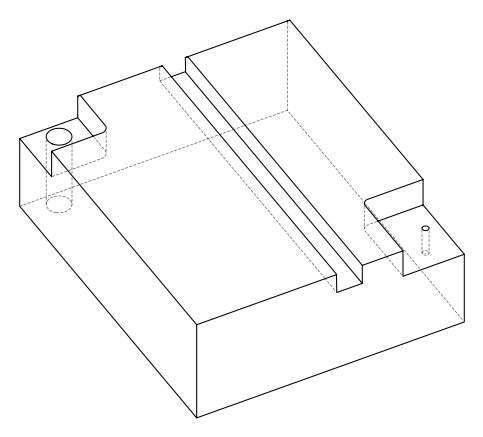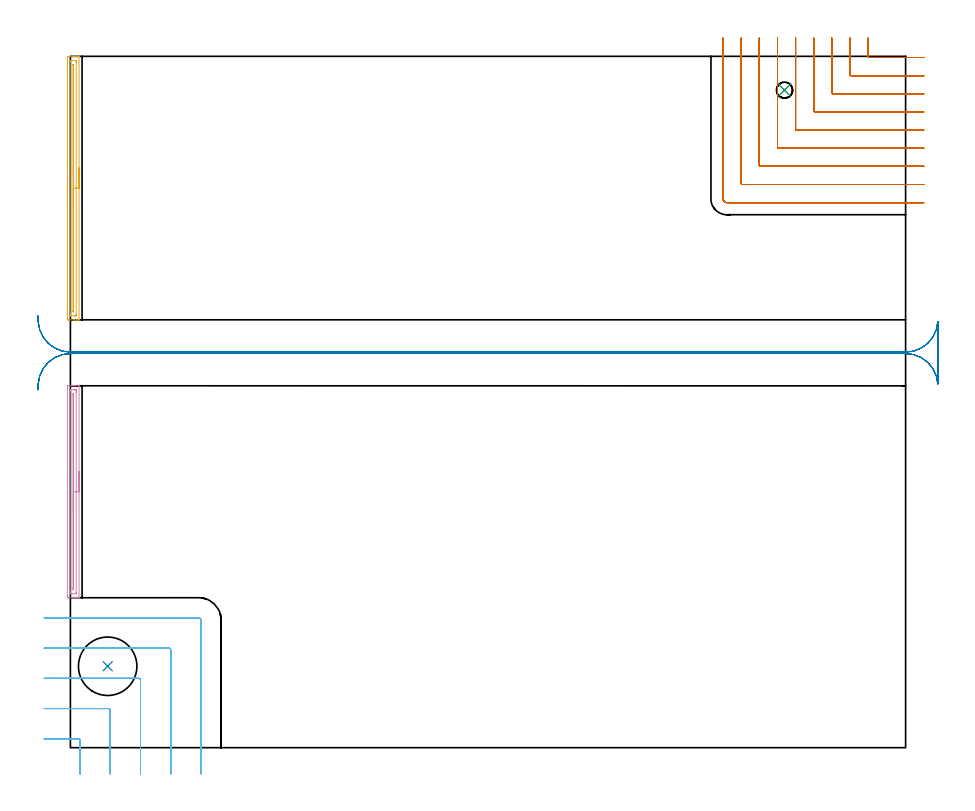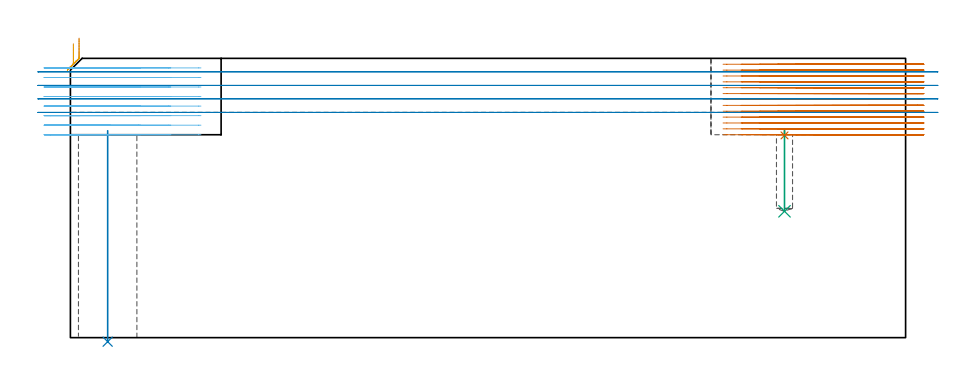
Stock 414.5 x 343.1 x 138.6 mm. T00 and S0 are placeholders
(PLAN: 8 operations, 6 tool changes, 51.5 min)
(1 SPOT_DRILL | STEP1POCKET | NXT0321_9005460120000 | 0.04 min | 4154 mm3)
(2 INDEXABLE_INSERT_DRILL_THROUGH_HOLE_FROM_SOLID | STEP1HOLE | NXT0302_029 | 0.43 min | 91471 mm3)
(3 DRILL_BLIND_HOLE_INTO_CENTER | STEP1POCKET | NXT0301_051 | 0.17 min | 1875 mm3)
(4 AREA_MILL | FG_CHAMFER_SURFACE | UGT0205_001 | 2.67 min | 1897 mm3)
(5 AREA_MILL_1 | FG_CHAMFER_SURFACE_1 | UGT0205_001 | 3.28 min | 2264 mm3)
(6 MILL_CORNER_NOTCH_RECTANGULAR | CORNER_NOTCH_RECTANGULAR | UGT0201_094 | Follow Part, ap 5, ae 75% | 8.59 min | 184847 mm3)
(7 MILL_CORNER_NOTCH_RECTANGULAR_1 | CORNER_NOTCH_RECTANGULAR_1 | NXT0201_011 | Follow Part, ap 3, ae 75% | 28.53 min | 283104 mm3)
(8 MILL_RECTANGULAR_SLOT | SLOT_RECTANGULAR | UGT0201_004 | Follow Part, ap 8, ae 75% | 7.76 min | 363143 mm3)
(TOOL NXT0321_9005460120000 | NC Spot Drill, 142deg, 12mm, Carbide, Uncoated | D12 PA142 FL30 Z2)
(TOOL NXT0302_029 | Index. Insert Drill 29mm [880-D2900L32-05] | D29 PA176 FL145 Z2)
(TOOL NXT0301_051 | Carbide Drill 8mm [860.1-0800-040A1-MM 2214] | D8 PA140 FL53 Z2)
(TOOL UGT0205_001 | Chamfer Mill 20 x 3 x 45 deg. | D20 FL50 Z2)
(TOOL UGT0201_094 | End mill 20 mm | D20 FL38 Z4)
(TOOL NXT0201_011 | ENDMILL 12mm [2P460-1200-NA 1630] | D12 FL38 Z6)
(TOOL UGT0201_004 | End Mill 32 mm | D32 FL53 Z6)
(OP 1 SPOT_DRILL)
G17 G21 G94 G90
T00 M6
G54
G17 G0 G90 X354.4 Y326.3 S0 M3
G43 Z148.6 H0
G94 G81 G98 Z100.356 F250. R103.7
G80
M5
M2
(OP 2 INDEXABLE_INSERT_DRILL_THROUGH_HOLE_FROM_SOLID)
G17 G21 G94 G90
T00 M6
G54
G17 G0 G90 X18.5 Y40.4 S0 M3
G43 Z148.6 H1
G94 G81 G98 Z-2.006 F250. R102.7
G80
M5
M2
(OP 3 DRILL_BLIND_HOLE_INTO_CENTER)
G17 G21 G94 G90
T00 M6
G54
G17 G0 G90 X354.4 Y326.3 S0 M3
G43 Z148.6 H1
G94 G81 G98 Z62.7 F250. R102.7
G80
M5
M2
(OP 4 AREA_MILL)
G17 G21 G94 G90
T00 M6
G54
G17 G0 G90 X4.3 Y137. S1061 M3
G43 Z148.6 H0
G94 G1 Y136.962 Z147.728 F250.
Y136.848 Z146.863
Y136.659 Z146.012
Y136.397 Z145.18
Y136.063 Z144.374
Y135.66 Z143.6
Y135.192 Z142.864
Y134.66 Z142.172
Y134.071 Z141.529
Y133.428 Z140.939
Y132.736 Z140.408
Y132. Z139.94
Y131.226 Z139.537
Y130.42 Z139.203
Y129.588 Z138.941
Y128.737 Z138.752
Y127.872 Z138.638
Y127. Z138.6
Y74.519
X4.297 Y74.41 Z138.589
X4.223 Y74.402 Z138.516
X4.144 Y74.4 Z138.443
X3.543 Z137.842
X2.737 Z137.036
X2.27 Z136.566
X2.036 Z136.333
X1.4 Z135.697
X1.167 Z135.464
X0.53 Z134.824
X-1.104 Z133.192
X-1.21 Y74.402 Z133.085
X-1.493 Y74.41 Z132.803
X-1.498 Y74.67 Z132.8
X-1.5 Y74.964
Y75.261
Y179.036
X-1.498 Y179.33
X-1.493 Y179.59 Z132.803
X-1.21 Y179.6 Z133.085
X0.53 Z134.824
X1.167 Z135.464
X1.4 Z135.697
X2.036 Z136.333
X2.27 Z136.566
X2.737 Z137.036
X4.144 Z138.443
X4.223 Y179.598 Z138.516
X4.297 Y179.59 Z138.589
X4.3 Y179.481 Z138.6
Y127.
X2.886 Z137.186
X2.885 Y77.003 Z137.185
X2.884 Y76.743 Z137.184
X2.88 Y76.43 Z137.18
Y76.416
X2.865 Y76.41 Z137.165
X2.807 Y76.405 Z137.107
X2.717 Y76.401 Z137.017
X2.605 Y76.4 Z136.905
X0.866 Z135.166
X0.53 Z134.83
X-0.006 Y76.402 Z134.294
X-0.065 Y76.407 Z134.235
X-0.074 Y76.409 Z134.226
X-0.079 Y76.425 Z134.221
X-0.082 Y76.48 Z134.218
X-0.084 Y76.743 Z134.216
X-0.086 Y77.373 Z134.214
Y77.633
X-0.085 Y176.997 Z134.215
X-0.084 Y177.257 Z134.216
X-0.08 Y177.571 Z134.22
Y177.584
X-0.065 Y177.59 Z134.235
X-0.007 Y177.595 Z134.293
X0.083 Y177.599 Z134.383
X1.934 Y177.6 Z136.234
X2.27 Z136.57
X2.806 Y177.599 Z137.106
X2.865 Y177.593 Z137.165
X2.874 Y177.591 Z137.174
X2.879 Y177.576 Z137.179
X2.882 Y177.52 Z137.182
X2.884 Y177.257 Z137.184
X2.886 Y176.627 Z137.186
Y176.367
Y127.
X1.472 Z135.772
X1.471 Y79.339 Z135.771
X1.467 Y78.522 Z135.767
X1.466 Y78.455 Z135.766
X1.455 Y78.41 Z135.755
X1.4 Y78.406 Z135.7
X1.361 Z135.661
X1.336 Y78.41 Z135.636
X1.333 Y78.45 Z135.633
X1.33 Y78.522 Z135.63
X1.329 Y78.595 Z135.629
X1.328 Y79.412 Z135.628
X1.329 Y174.661 Z135.629
X1.333 Y175.478 Z135.633
X1.334 Y175.545 Z135.634
X1.345 Y175.59 Z135.645
X1.4 Y175.594 Z135.7
X1.439 Z135.739
X1.464 Y175.59 Z135.764
X1.467 Y175.55 Z135.767
X1.47 Y175.478 Z135.77
X1.471 Y175.405 Z135.771
X1.472 Y174.588 Z135.772
Y127.
Y126.128 Z135.81
Y125.264 Z135.923
Y124.412 Z136.112
Y123.58 Z136.375
Y122.774 Z136.708
Y122. Z137.111
Y121.264 Z137.58
Y120.572 Z138.111
Y119.929 Z138.7
Y119.34 Z139.344
Y118.809 Z140.036
Y118.34 Z140.772
Y117.937 Z141.545
Y117.603 Z142.351
Y117.341 Z143.183
Y117.152 Z144.035
Y117.038 Z144.9
Y117. Z145.772
G0 Z148.6
M5
M2
(OP 5 AREA_MILL_1)
G17 G21 G94 G90
T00 M6
G54
G17 G0 G90 X4.3 Y287.7 S1061 M3
G43 Z148.6 H0
G94 G1 Y287.662 Z147.728 F250.
Y287.548 Z146.863
Y287.359 Z146.012
Y287.097 Z145.18
Y286.763 Z144.374
Y286.36 Z143.6
Y285.892 Z142.864
Y285.36 Z142.172
Y284.771 Z141.529
Y284.128 Z140.94
Y283.436 Z140.408
Y282.7 Z139.94
Y281.926 Z139.537
Y281.12 Z139.203
Y280.288 Z138.941
Y279.437 Z138.752
Y278.572 Z138.638
Y277.7 Z138.6
Y212.474
X4.297 Y212.31 Z138.588
X4.189 Y212.302 Z138.481
X4.075 Y212.3 Z138.374
X3.816 Z138.115
X3.14 Z137.434
X1.932 Z136.229
X1.4 Z135.694
X-1.104 Z133.192
X-1.21 Y212.302 Z133.087
X-1.494 Y212.31 Z132.803
X-1.498 Y212.624 Z132.8
X-1.5 Y212.92
Y213.218
Y342.48
X-1.498 Y342.776
X-1.494 Y343.09 Z132.803
X-1.21 Y343.1 Z133.087
X1.4 Z135.694
X1.932 Z136.229
X2.27 Z136.566
X2.802 Z137.098
X3.14 Z137.434
X3.816 Z138.115
X4.075 Z138.374
X4.189 Y343.098 Z138.481
X4.297 Y343.09 Z138.588
X4.3 Y342.926 Z138.6
Y277.7
X2.886 Z137.186
X2.885 Y214.969 Z137.185
X2.884 Y214.707 Z137.184
X2.881 Y214.391 Z137.181
X2.879 Y214.321 Z137.179
X2.798 Y214.31 Z137.098
X2.663 Y214.303 Z136.963
X2.27 Y214.301 Z136.57
X1.797 Y214.3 Z136.097
X0.055 Y214.302 Z134.355
X-0.056 Y214.308 Z134.244
X-0.078 Y214.31 Z134.222
X-0.081 Y214.349 Z134.219
X-0.084 Y214.444 Z134.216
X-0.085 Y214.707 Z134.215
X-0.086 Y215.34 Z134.214
X-0.085 Y340.431 Z134.215
X-0.084 Y340.693 Z134.216
X-0.081 Y341.009 Z134.219
X-0.079 Y341.079 Z134.221
X0.002 Y341.09 Z134.302
X0.137 Y341.097 Z134.437
X0.53 Y341.099 Z134.83
X1.004 Y341.1 Z135.304
X2.745 Y341.098 Z137.045
X2.856 Y341.092 Z137.156
X2.878 Y341.09 Z137.178
X2.881 Y341.051 Z137.181
X2.884 Y340.956 Z137.184
X2.885 Y340.693 Z137.185
X2.886 Y340.06 Z137.186
Y277.7
X1.472 Z135.772
X1.471 Y216.494 Z135.771
Y216.422
X1.467 Y216.348 Z135.767
X1.464 Y216.31 Z135.764
X1.447 Y216.307 Z135.747
X1.4 Y216.306 Z135.7
X1.343 Y216.31 Z135.643
X1.334 Y216.422 Z135.634
X1.33 Y216.494 Z135.63
X1.329 Y216.567 Z135.629
Y338.906
Y338.978
X1.333 Y339.052 Z135.633
X1.336 Y339.09 Z135.636
X1.353 Y339.093 Z135.653
X1.4 Y339.094 Z135.7
X1.457 Y339.09 Z135.757
X1.466 Y338.978 Z135.766
X1.47 Y338.906 Z135.77
X1.471 Y338.833 Z135.771
X1.472 Y277.7 Z135.772
Y276.828 Z135.81
Y275.964 Z135.923
Y275.112 Z136.112
Y274.28 Z136.375
Y273.474 Z136.708
Y272.7 Z137.111
Y271.964 Z137.58
Y271.272 Z138.111
Y270.629 Z138.7
Y270.04 Z139.344
Y269.509 Z140.036
Y269.04 Z140.772
Y268.637 Z141.545
Y268.303 Z142.351
Y268.041 Z143.183
Y267.852 Z144.035
Y267.738 Z144.9
Y267.7 Z145.772
G0 Z148.6
M5
M2
(OP 6 MILL_CORNER_NOTCH_RECTANGULAR)
G17 G21 G94 G90
T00 M6
G54
G17 G0 G90 X4.8 Y-13. S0 M3
G43 Z148.6 H0
Z133.862
G94 G1 Y-10. F250.
Y3.406 F500.
G3 X3.806 Y4.4 R1.
G1 X-10.
X-13. F250.
G0 Z148.6
X19.8 Y-13.
Z133.862
G1 Y-10.
Y18.405 F500.
G3 X18.805 Y19.4 R1.
G1 X-10.
X-13. F250.
G0 Z148.6
X34.8 Y-13.
Z133.862
G1 Y-10.
Y33.405 F500.
G3 X33.805 Y34.4 R1.
G1 X-10.
X-13. F250.
G0 Z148.6
X49.8 Y-13.
Z133.862
G1 Y-10.
Y48.405 F500.
G3 X48.805 Y49.4 R1.
G1 X-10.
X-13. F250.
G0 Z148.6
X64.8 Y-13.
Z133.862
G1 Y-10.
Y63.3 F500.
G3 X63.7 Y64.4 R1.1
G1 X-10.
X-13. F250.
G0 Z148.6
X4.8 Y-13.
Z129.125
G1 Y-10.
Y3.406 F500.
G3 X3.806 Y4.4 R1.
G1 X-10.
X-13. F250.
G0 Z148.6
X19.8 Y-13.
Z129.125
G1 Y-10.
Y18.405 F500.
G3 X18.805 Y19.4 R1.
G1 X-10.
X-13. F250.
G0 Z148.6
X34.8 Y-13.
Z129.125
G1 Y-10.
Y33.405 F500.
G3 X33.805 Y34.4 R1.
G1 X-10.
X-13. F250.
G0 Z148.6
X49.8 Y-13.
Z129.125
G1 Y-10.
Y48.405 F500.
G3 X48.805 Y49.4 R1.
G1 X-10.
X-13. F250.
G0 Z148.6
X64.8 Y-13.
Z129.125
G1 Y-10.
Y63.3 F500.
G3 X63.7 Y64.4 R1.1
G1 X-10.
X-13. F250.
G0 Z148.6
X4.8 Y-13.
Z124.387
G1 Y-10.
Y3.406 F500.
G3 X3.806 Y4.4 R1.
G1 X-10.
X-13. F250.
G0 Z148.6
X19.8 Y-13.
Z124.387
G1 Y-10.
Y18.405 F500.
G3 X18.805 Y19.4 R1.
G1 X-10.
X-13. F250.
G0 Z148.6
X34.8 Y-13.
Z124.387
G1 Y-10.
Y33.405 F500.
G3 X33.805 Y34.4 R1.
G1 X-10.
X-13. F250.
G0 Z148.6
X49.8 Y-13.
Z124.387
G1 Y-10.
Y48.405 F500.
G3 X48.805 Y49.4 R1.
G1 X-10.
X-13. F250.
G0 Z148.6
X64.8 Y-13.
Z124.387
G1 Y-10.
Y63.3 F500.
G3 X63.7 Y64.4 R1.1
G1 X-10.
X-13. F250.
G0 Z148.6
X4.8 Y-13.
Z119.65
G1 Y-10.
Y3.406 F500.
G3 X3.806 Y4.4 R1.
G1 X-10.
X-13. F250.
G0 Z148.6
X19.8 Y-13.
Z119.65
G1 Y-10.
Y18.405 F500.
G3 X18.805 Y19.4 R1.
G1 X-10.
X-13. F250.
G0 Z148.6
X34.8 Y-13.
Z119.65
G1 Y-10.
Y33.405 F500.
G3 X33.805 Y34.4 R1.
G1 X-10.
X-13. F250.
G0 Z148.6
X49.8 Y-13.
Z119.65
G1 Y-10.
Y48.405 F500.
G3 X48.805 Y49.4 R1.
G1 X-10.
X-13. F250.
G0 Z148.6
X64.8 Y-13.
Z119.65
G1 Y-10.
Y63.3 F500.
G3 X63.7 Y64.4 R1.1
G1 X-10.
X-13. F250.
G0 Z148.6
X4.8 Y-13.
Z114.912
G1 Y-10.
Y3.406 F500.
G3 X3.806 Y4.4 R1.
G1 X-10.
X-13. F250.
G0 Z148.6
X19.8 Y-13.
Z114.912
G1 Y-10.
Y18.405 F500.
G3 X18.805 Y19.4 R1.
G1 X-10.
X-13. F250.
G0 Z148.6
X34.8 Y-13.
Z114.912
G1 Y-10.
Y33.405 F500.
G3 X33.805 Y34.4 R1.
G1 X-10.
X-13. F250.
G0 Z148.6
X49.8 Y-13.
Z114.912
G1 Y-10.
Y48.405 F500.
G3 X48.805 Y49.4 R1.
G1 X-10.
X-13. F250.
G0 Z148.6
X64.8 Y-13.
Z114.912
G1 Y-10.
Y63.3 F500.
G3 X63.7 Y64.4 R1.1
G1 X-10.
X-13. F250.
G0 Z148.6
X4.8 Y-13.
Z110.175
G1 Y-10.
Y3.406 F500.
G3 X3.806 Y4.4 R1.
G1 X-10.
X-13. F250.
G0 Z148.6
X19.8 Y-13.
Z110.175
G1 Y-10.
Y18.405 F500.
G3 X18.805 Y19.4 R1.
G1 X-10.
X-13. F250.
G0 Z148.6
X34.8 Y-13.
Z110.175
G1 Y-10.
Y33.405 F500.
G3 X33.805 Y34.4 R1.
G1 X-10.
X-13. F250.
G0 Z148.6
X49.8 Y-13.
Z110.175
G1 Y-10.
Y48.405 F500.
G3 X48.805 Y49.4 R1.
G1 X-10.
X-13. F250.
G0 Z148.6
X64.8 Y-13.
Z110.175
G1 Y-10.
Y63.3 F500.
G3 X63.7 Y64.4 R1.1
G1 X-10.
X-13. F250.
G0 Z148.6
X4.8 Y-13.
Z105.437
G1 Y-10.
Y3.406 F500.
G3 X3.806 Y4.4 R1.
G1 X-10.
X-13. F250.
G0 Z148.6
X19.8 Y-13.
Z105.437
G1 Y-10.
Y18.405 F500.
G3 X18.805 Y19.4 R1.
G1 X-10.
X-13. F250.
G0 Z148.6
X34.8 Y-13.
Z105.437
G1 Y-10.
Y33.405 F500.
G3 X33.805 Y34.4 R1.
G1 X-10.
X-13. F250.
G0 Z148.6
X49.8 Y-13.
Z105.437
G1 Y-10.
Y48.405 F500.
G3 X48.805 Y49.4 R1.
G1 X-10.
X-13. F250.
G0 Z148.6
X64.8 Y-13.
Z105.437
G1 Y-10.
Y63.3 F500.
G3 X63.7 Y64.4 R1.1
G1 X-10.
X-13. F250.
G0 Z148.6
X4.8 Y-13.
Z100.7
G1 Y-10.
Y3.406 F500.
G3 X3.806 Y4.4 R1.
G1 X-10.
X-13. F250.
G0 Z148.6
X19.8 Y-13.
Z100.7
G1 Y-10.
Y18.405 F500.
G3 X18.805 Y19.4 R1.
G1 X-10.
X-13. F250.
G0 Z148.6
X34.8 Y-13.
Z100.7
G1 Y-10.
Y33.405 F500.
G3 X33.805 Y34.4 R1.
G1 X-10.
X-13. F250.
G0 Z148.6
X49.8 Y-13.
Z100.7
G1 Y-10.
Y48.405 F500.
G3 X48.805 Y49.4 R1.
G1 X-10.
X-13. F250.
G0 Z148.6
X64.8 Y-13.
Z100.7
G1 Y-10.
Y63.3 F500.
G3 X63.7 Y64.4 R1.1
G1 X-10.
X-13. F250.
G0 Z148.6
M5
M2
(OP 7 MILL_CORNER_NOTCH_RECTANGULAR_1)
G17 G21 G94 G90
T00 M6
G54
G17 G0 G90 X395.9 Y352.1 S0 M3
G43 Z148.6 H1
Z135.685
G94 G1 Y349.1 F250.
Y343.095 F500.
G3 X396.495 Y342.5 R0.6
G1 X420.5
X423.5 F250.
G0 Z148.6
X386.9 Y352.1
Z135.685
G1 Y349.1
Y334.095 F500.
G3 X387.495 Y333.5 R0.6
G1 X420.5
X423.5 F250.
G0 Z148.6
X377.9 Y352.1
Z135.685
G1 Y349.1
Y325.095 F500.
G3 X378.495 Y324.5 R0.6
G1 X420.5
X423.5 F250.
G0 Z148.6
X368.9 Y352.1
Z135.685
G1 Y349.1
Y316.095 F500.
G3 X369.495 Y315.5 R0.6
G1 X420.5
X423.5 F250.
G0 Z148.6
X359.9 Y352.1
Z135.685
G1 Y349.1
Y307.096 F500.
G3 X360.496 Y306.5 R0.6
G1 X420.5
X423.5 F250.
G0 Z148.6
X350.9 Y352.1
Z135.685
G1 Y349.1
Y298.096 F500.
G3 X351.496 Y297.5 R0.6
G1 X420.5
X423.5 F250.
G0 Z148.6
X341.9 Y352.1
Z135.685
G1 Y349.1
Y289.096 F500.
G3 X342.496 Y288.5 R0.6
G1 X420.5
X423.5 F250.
G0 Z148.6
X332.9 Y352.1
Z135.685
G1 Y349.1
Y280.096 F500.
G3 X333.496 Y279.5 R0.6
G1 X420.5
X423.5 F250.
G0 Z148.6
X323.9 Y352.1
Z135.685
G1 Y349.1
Y272.4 F500.
G3 X325.8 Y270.5 R1.9
G1 X420.5
X423.5 F250.
G0 Z148.6
X395.9 Y352.1
Z132.769
G1 Y349.1
Y343.094 F500.
G3 X396.494 Y342.5 R0.6
G1 X420.5
X423.5 F250.
G0 Z148.6
X386.9 Y352.1
Z132.769
G1 Y349.1
Y334.095 F500.
G3 X387.495 Y333.5 R0.6
G1 X420.5
X423.5 F250.
G0 Z148.6
X377.9 Y352.1
Z132.769
G1 Y349.1
Y325.095 F500.
G3 X378.495 Y324.5 R0.6
G1 X420.5
X423.5 F250.
G0 Z148.6
X368.9 Y352.1
Z132.769
G1 Y349.1
Y316.095 F500.
G3 X369.495 Y315.5 R0.6
G1 X420.5
X423.5 F250.
G0 Z148.6
X359.9 Y352.1
Z132.769
G1 Y349.1
Y307.096 F500.
G3 X360.496 Y306.5 R0.6
G1 X420.5
X423.5 F250.
G0 Z148.6
X350.9 Y352.1
Z132.769
G1 Y349.1
Y298.096 F500.
G3 X351.496 Y297.5 R0.6
G1 X420.5
X423.5 F250.
G0 Z148.6
X341.9 Y352.1
Z132.769
G1 Y349.1
Y289.096 F500.
G3 X342.496 Y288.5 R0.6
G1 X420.5
X423.5 F250.
G0 Z148.6
X332.9 Y352.1
Z132.769
G1 Y349.1
Y280.096 F500.
G3 X333.496 Y279.5 R0.6
G1 X420.5
X423.5 F250.
G0 Z148.6
X323.9 Y352.1
Z132.769
G1 Y349.1
Y272.4 F500.
G3 X325.8 Y270.5 R1.9
G1 X420.5
X423.5 F250.
G0 Z148.6
X395.9 Y352.1
Z129.854
G1 Y349.1
Y343.095 F500.
G3 X396.495 Y342.5 R0.6
G1 X420.5
X423.5 F250.
G0 Z148.6
X386.9 Y352.1
Z129.854
G1 Y349.1
Y334.095 F500.
G3 X387.495 Y333.5 R0.6
G1 X420.5
X423.5 F250.
G0 Z148.6
X377.9 Y352.1
Z129.854
G1 Y349.1
Y325.095 F500.
G3 X378.495 Y324.5 R0.6
G1 X420.5
X423.5 F250.
G0 Z148.6
X368.9 Y352.1
Z129.854
G1 Y349.1
Y316.095 F500.
G3 X369.495 Y315.5 R0.6
G1 X420.5
X423.5 F250.
G0 Z148.6
X359.9 Y352.1
Z129.854
G1 Y349.1
Y307.096 F500.
G3 X360.496 Y306.5 R0.6
G1 X420.5
X423.5 F250.
G0 Z148.6
X350.9 Y352.1
Z129.854
G1 Y349.1
Y298.096 F500.
G3 X351.496 Y297.5 R0.6
G1 X420.5
X423.5 F250.
G0 Z148.6
X341.9 Y352.1
Z129.854
G1 Y349.1
Y289.096 F500.
G3 X342.496 Y288.5 R0.6
G1 X420.5
X423.5 F250.
G0 Z148.6
X332.9 Y352.1
Z129.854
G1 Y349.1
Y280.096 F500.
G3 X333.496 Y279.5 R0.6
G1 X420.5
X423.5 F250.
G0 Z148.6
X323.9 Y352.1
Z129.854
G1 Y349.1
Y272.4 F500.
G3 X325.8 Y270.5 R1.9
G1 X420.5
X423.5 F250.
G0 Z148.6
X395.9 Y352.1
Z126.938
G1 Y349.1
Y343.095 F500.
G3 X396.495 Y342.5 R0.6
G1 X420.5
X423.5 F250.
G0 Z148.6
X386.9 Y352.1
Z126.938
G1 Y349.1
Y334.095 F500.
G3 X387.495 Y333.5 R0.6
G1 X420.5
X423.5 F250.
G0 Z148.6
X377.9 Y352.1
Z126.938
G1 Y349.1
Y325.095 F500.
G3 X378.495 Y324.5 R0.6
G1 X420.5
X423.5 F250.
G0 Z148.6
X368.9 Y352.1
Z126.938
G1 Y349.1
Y316.095 F500.
G3 X369.495 Y315.5 R0.6
G1 X420.5
X423.5 F250.
G0 Z148.6
X359.9 Y352.1
Z126.938
G1 Y349.1
Y307.096 F500.
G3 X360.496 Y306.5 R0.6
G1 X420.5
X423.5 F250.
G0 Z148.6
X350.9 Y352.1
Z126.938
G1 Y349.1
Y298.096 F500.
G3 X351.496 Y297.5 R0.6
G1 X420.5
X423.5 F250.
G0 Z148.6
X341.9 Y352.1
Z126.938
G1 Y349.1
Y289.096 F500.
G3 X342.496 Y288.5 R0.6
G1 X420.5
X423.5 F250.
G0 Z148.6
X332.9 Y352.1
Z126.938
G1 Y349.1
Y280.096 F500.
G3 X333.496 Y279.5 R0.6
G1 X420.5
X423.5 F250.
G0 Z148.6
X323.9 Y352.1
Z126.938
G1 Y349.1
Y272.4 F500.
G3 X325.8 Y270.5 R1.9
G1 X420.5
X423.5 F250.
G0 Z148.6
X395.9 Y352.1
Z124.023
G1 Y349.1
Y343.095 F500.
G3 X396.495 Y342.5 R0.6
G1 X420.5
X423.5 F250.
G0 Z148.6
X386.9 Y352.1
Z124.023
G1 Y349.1
Y334.095 F500.
G3 X387.495 Y333.5 R0.6
G1 X420.5
X423.5 F250.
G0 Z148.6
X377.9 Y352.1
Z124.023
G1 Y349.1
Y325.095 F500.
G3 X378.495 Y324.5 R0.6
G1 X420.5
X423.5 F250.
G0 Z148.6
X368.9 Y352.1
Z124.023
G1 Y349.1
Y316.095 F500.
G3 X369.495 Y315.5 R0.6
G1 X420.5
X423.5 F250.
G0 Z148.6
X359.9 Y352.1
Z124.023
G1 Y349.1
Y307.096 F500.
G3 X360.496 Y306.5 R0.6
G1 X420.5
X423.5 F250.
G0 Z148.6
X350.9 Y352.1
Z124.023
G1 Y349.1
Y298.096 F500.
G3 X351.496 Y297.5 R0.6
G1 X420.5
X423.5 F250.
G0 Z148.6
X341.9 Y352.1
Z124.023
G1 Y349.1
Y289.096 F500.
G3 X342.496 Y288.5 R0.6
G1 X420.5
X423.5 F250.
G0 Z148.6
X332.9 Y352.1
Z124.023
G1 Y349.1
Y280.096 F500.
G3 X333.496 Y279.5 R0.6
G1 X420.5
X423.5 F250.
G0 Z148.6
X323.9 Y352.1
Z124.023
G1 Y349.1
Y272.4 F500.
G3 X325.8 Y270.5 R1.9
G1 X420.5
X423.5 F250.
G0 Z148.6
X395.9 Y352.1
Z121.108
G1 Y349.1
Y343.095 F500.
G3 X396.495 Y342.5 R0.6
G1 X420.5
X423.5 F250.
G0 Z148.6
X386.9 Y352.1
Z121.108
G1 Y349.1
Y334.095 F500.
G3 X387.495 Y333.5 R0.6
G1 X420.5
X423.5 F250.
G0 Z148.6
X377.9 Y352.1
Z121.108
G1 Y349.1
Y325.095 F500.
G3 X378.495 Y324.5 R0.6
G1 X420.5
X423.5 F250.
G0 Z148.6
X368.9 Y352.1
Z121.108
G1 Y349.1
Y316.095 F500.
G3 X369.495 Y315.5 R0.6
G1 X420.5
X423.5 F250.
G0 Z148.6
X359.9 Y352.1
Z121.108
G1 Y349.1
Y307.096 F500.
G3 X360.496 Y306.5 R0.6
G1 X420.5
X423.5 F250.
G0 Z148.6
X350.9 Y352.1
Z121.108
G1 Y349.1
Y298.096 F500.
G3 X351.496 Y297.5 R0.6
G1 X420.5
X423.5 F250.
G0 Z148.6
X341.9 Y352.1
Z121.108
G1 Y349.1
Y289.096 F500.
G3 X342.496 Y288.5 R0.6
G1 X420.5
X423.5 F250.
G0 Z148.6
X332.9 Y352.1
Z121.108
G1 Y349.1
Y280.096 F500.
G3 X333.496 Y279.5 R0.6
G1 X420.5
X423.5 F250.
G0 Z148.6
X323.9 Y352.1
Z121.108
G1 Y349.1
Y272.4 F500.
G3 X325.8 Y270.5 R1.9
G1 X420.5
X423.5 F250.
G0 Z148.6
X395.9 Y352.1
Z118.192
G1 Y349.1
Y343.095 F500.
G3 X396.495 Y342.5 R0.6
G1 X420.5
X423.5 F250.
G0 Z148.6
X386.9 Y352.1
Z118.192
G1 Y349.1
Y334.095 F500.
G3 X387.495 Y333.5 R0.6
G1 X420.5
X423.5 F250.
G0 Z148.6
X377.9 Y352.1
Z118.192
G1 Y349.1
Y325.095 F500.
G3 X378.495 Y324.5 R0.6
G1 X420.5
X423.5 F250.
G0 Z148.6
X368.9 Y352.1
Z118.192
G1 Y349.1
Y316.095 F500.
G3 X369.495 Y315.5 R0.6
G1 X420.5
X423.5 F250.
G0 Z148.6
X359.9 Y352.1
Z118.192
G1 Y349.1
Y307.096 F500.
G3 X360.496 Y306.5 R0.6
G1 X420.5
X423.5 F250.
G0 Z148.6
X350.9 Y352.1
Z118.192
G1 Y349.1
Y298.096 F500.
G3 X351.496 Y297.5 R0.6
G1 X420.5
X423.5 F250.
G0 Z148.6
X341.9 Y352.1
Z118.192
G1 Y349.1
Y289.096 F500.
G3 X342.496 Y288.5 R0.6
G1 X420.5
X423.5 F250.
G0 Z148.6
X332.9 Y352.1
Z118.192
G1 Y349.1
Y280.096 F500.
G3 X333.496 Y279.5 R0.6
G1 X420.5
X423.5 F250.
G0 Z148.6
X323.9 Y352.1
Z118.192
G1 Y349.1
Y272.4 F500.
G3 X325.8 Y270.5 R1.9
G1 X420.5
X423.5 F250.
G0 Z148.6
X395.9 Y352.1
Z115.277
G1 Y349.1
Y343.095 F500.
G3 X396.495 Y342.5 R0.6
G1 X420.5
X423.5 F250.
G0 Z148.6
X386.9 Y352.1
Z115.277
G1 Y349.1
Y334.095 F500.
G3 X387.495 Y333.5 R0.6
G1 X420.5
X423.5 F250.
G0 Z148.6
X377.9 Y352.1
Z115.277
G1 Y349.1
Y325.095 F500.
G3 X378.495 Y324.5 R0.6
G1 X420.5
X423.5 F250.
G0 Z148.6
X368.9 Y352.1
Z115.277
G1 Y349.1
Y316.095 F500.
G3 X369.495 Y315.5 R0.6
G1 X420.5
X423.5 F250.
G0 Z148.6
X359.9 Y352.1
Z115.277
G1 Y349.1
Y307.096 F500.
G3 X360.496 Y306.5 R0.6
G1 X420.5
X423.5 F250.
G0 Z148.6
X350.9 Y352.1
Z115.277
G1 Y349.1
Y298.096 F500.
G3 X351.496 Y297.5 R0.6
G1 X420.5
X423.5 F250.
G0 Z148.6
X341.9 Y352.1
Z115.277
G1 Y349.1
Y289.096 F500.
G3 X342.496 Y288.5 R0.6
G1 X420.5
X423.5 F250.
G0 Z148.6
X332.9 Y352.1
Z115.277
G1 Y349.1
Y280.096 F500.
G3 X333.496 Y279.5 R0.6
G1 X420.5
X423.5 F250.
G0 Z148.6
X323.9 Y352.1
Z115.277
G1 Y349.1
Y272.4 F500.
G3 X325.8 Y270.5 R1.9
G1 X420.5
X423.5 F250.
G0 Z148.6
X395.9 Y352.1
Z112.362
G1 Y349.1
Y343.095 F500.
G3 X396.495 Y342.5 R0.6
G1 X420.5
X423.5 F250.
G0 Z148.6
X386.9 Y352.1
Z112.362
G1 Y349.1
Y334.095 F500.
G3 X387.495 Y333.5 R0.6
G1 X420.5
X423.5 F250.
G0 Z148.6
X377.9 Y352.1
Z112.362
G1 Y349.1
Y325.095 F500.
G3 X378.495 Y324.5 R0.6
G1 X420.5
X423.5 F250.
G0 Z148.6
X368.9 Y352.1
Z112.362
G1 Y349.1
Y316.095 F500.
G3 X369.495 Y315.5 R0.6
G1 X420.5
X423.5 F250.
G0 Z148.6
X359.9 Y352.1
Z112.362
G1 Y349.1
Y307.096 F500.
G3 X360.496 Y306.5 R0.6
G1 X420.5
X423.5 F250.
G0 Z148.6
X350.9 Y352.1
Z112.362
G1 Y349.1
Y298.096 F500.
G3 X351.496 Y297.5 R0.6
G1 X420.5
X423.5 F250.
G0 Z148.6
X341.9 Y352.1
Z112.362
G1 Y349.1
Y289.096 F500.
G3 X342.496 Y288.5 R0.6
G1 X420.5
X423.5 F250.
G0 Z148.6
X332.9 Y352.1
Z112.362
G1 Y349.1
Y280.096 F500.
G3 X333.496 Y279.5 R0.6
G1 X420.5
X423.5 F250.
G0 Z148.6
X323.9 Y352.1
Z112.362
G1 Y349.1
Y272.4 F500.
G3 X325.8 Y270.5 R1.9
G1 X420.5
X423.5 F250.
G0 Z148.6
X395.9 Y352.1
Z109.446
G1 Y349.1
Y343.095 F500.
G3 X396.495 Y342.5 R0.6
G1 X420.5
X423.5 F250.
G0 Z148.6
X386.9 Y352.1
Z109.446
G1 Y349.1
Y334.095 F500.
G3 X387.495 Y333.5 R0.6
G1 X420.5
X423.5 F250.
G0 Z148.6
X377.9 Y352.1
Z109.446
G1 Y349.1
Y325.095 F500.
G3 X378.495 Y324.5 R0.6
G1 X420.5
X423.5 F250.
G0 Z148.6
X368.9 Y352.1
Z109.446
G1 Y349.1
Y316.095 F500.
G3 X369.495 Y315.5 R0.6
G1 X420.5
X423.5 F250.
G0 Z148.6
X359.9 Y352.1
Z109.446
G1 Y349.1
Y307.096 F500.
G3 X360.496 Y306.5 R0.6
G1 X420.5
X423.5 F250.
G0 Z148.6
X350.9 Y352.1
Z109.446
G1 Y349.1
Y298.096 F500.
G3 X351.496 Y297.5 R0.6
G1 X420.5
X423.5 F250.
G0 Z148.6
X341.9 Y352.1
Z109.446
G1 Y349.1
Y289.096 F500.
G3 X342.496 Y288.5 R0.6
G1 X420.5
X423.5 F250.
G0 Z148.6
X332.9 Y352.1
Z109.446
G1 Y349.1
Y280.096 F500.
G3 X333.496 Y279.5 R0.6
G1 X420.5
X423.5 F250.
G0 Z148.6
X323.9 Y352.1
Z109.446
G1 Y349.1
Y272.4 F500.
G3 X325.8 Y270.5 R1.9
G1 X420.5
X423.5 F250.
G0 Z148.6
X395.9 Y352.1
Z106.531
G1 Y349.1
Y343.095 F500.
G3 X396.495 Y342.5 R0.6
G1 X420.5
X423.5 F250.
G0 Z148.6
X386.9 Y352.1
Z106.531
G1 Y349.1
Y334.095 F500.
G3 X387.495 Y333.5 R0.6
G1 X420.5
X423.5 F250.
G0 Z148.6
X377.9 Y352.1
Z106.531
G1 Y349.1
Y325.095 F500.
G3 X378.495 Y324.5 R0.6
G1 X420.5
X423.5 F250.
G0 Z148.6
X368.9 Y352.1
Z106.531
G1 Y349.1
Y316.095 F500.
G3 X369.495 Y315.5 R0.6
G1 X420.5
X423.5 F250.
G0 Z148.6
X359.9 Y352.1
Z106.531
G1 Y349.1
Y307.096 F500.
G3 X360.496 Y306.5 R0.6
G1 X420.5
X423.5 F250.
G0 Z148.6
X350.9 Y352.1
Z106.531
G1 Y349.1
Y298.096 F500.
G3 X351.496 Y297.5 R0.6
G1 X420.5
X423.5 F250.
G0 Z148.6
X341.9 Y352.1
Z106.531
G1 Y349.1
Y289.096 F500.
G3 X342.496 Y288.5 R0.6
G1 X420.5
X423.5 F250.
G0 Z148.6
X332.9 Y352.1
Z106.531
G1 Y349.1
Y280.096 F500.
G3 X333.496 Y279.5 R0.6
G1 X420.5
X423.5 F250.
G0 Z148.6
X323.9 Y352.1
Z106.531
G1 Y349.1
Y272.4 F500.
G3 X325.8 Y270.5 R1.9
G1 X420.5
X423.5 F250.
G0 Z148.6
X395.9 Y352.1
Z103.615
G1 Y349.1
Y343.095 F500.
G3 X396.495 Y342.5 R0.6
G1 X420.5
X423.5 F250.
G0 Z148.6
X386.9 Y352.1
Z103.615
G1 Y349.1
Y334.095 F500.
G3 X387.495 Y333.5 R0.6
G1 X420.5
X423.5 F250.
G0 Z148.6
X377.9 Y352.1
Z103.615
G1 Y349.1
Y325.095 F500.
G3 X378.495 Y324.5 R0.6
G1 X420.5
X423.5 F250.
G0 Z148.6
X368.9 Y352.1
Z103.615
G1 Y349.1
Y316.095 F500.
G3 X369.495 Y315.5 R0.6
G1 X420.5
X423.5 F250.
G0 Z148.6
X359.9 Y352.1
Z103.615
G1 Y349.1
Y307.096 F500.
G3 X360.496 Y306.5 R0.6
G1 X420.5
X423.5 F250.
G0 Z148.6
X350.9 Y352.1
Z103.615
G1 Y349.1
Y298.096 F500.
G3 X351.496 Y297.5 R0.6
G1 X420.5
X423.5 F250.
G0 Z148.6
X341.9 Y352.1
Z103.615
G1 Y349.1
Y289.096 F500.
G3 X342.496 Y288.5 R0.6
G1 X420.5
X423.5 F250.
G0 Z148.6
X332.9 Y352.1
Z103.615
G1 Y349.1
Y280.096 F500.
G3 X333.496 Y279.5 R0.6
G1 X420.5
X423.5 F250.
G0 Z148.6
X323.9 Y352.1
Z103.615
G1 Y349.1
Y272.4 F500.
G3 X325.8 Y270.5 R1.9
G1 X420.5
X423.5 F250.
G0 Z148.6
X395.9 Y352.1
Z100.7
G1 Y349.1
Y343.095 F500.
G3 X396.495 Y342.5 R0.6
G1 X420.5
X423.5 F250.
G0 Z148.6
X386.9 Y352.1
Z100.7
G1 Y349.1
Y334.095 F500.
G3 X387.495 Y333.5 R0.6
G1 X420.5
X423.5 F250.
G0 Z148.6
X377.9 Y352.1
Z100.7
G1 Y349.1
Y325.095 F500.
G3 X378.495 Y324.5 R0.6
G1 X420.5
X423.5 F250.
G0 Z148.6
X368.9 Y352.1
Z100.7
G1 Y349.1
Y316.095 F500.
G3 X369.495 Y315.5 R0.6
G1 X420.5
X423.5 F250.
G0 Z148.6
X359.9 Y352.1
Z100.7
G1 Y349.1
Y307.096 F500.
G3 X360.496 Y306.5 R0.6
G1 X420.5
X423.5 F250.
G0 Z148.6
X350.9 Y352.1
Z100.7
G1 Y349.1
Y298.096 F500.
G3 X351.496 Y297.5 R0.6
G1 X420.5
X423.5 F250.
G0 Z148.6
X341.9 Y352.1
Z100.7
G1 Y349.1
Y289.096 F500.
G3 X342.496 Y288.5 R0.6
G1 X420.5
X423.5 F250.
G0 Z148.6
X332.9 Y352.1
Z100.7
G1 Y349.1
Y280.096 F500.
G3 X333.496 Y279.5 R0.6
G1 X420.5
X423.5 F250.
G0 Z148.6
X323.9 Y352.1
Z100.7
G1 Y349.1
Y272.4 F500.
G3 X325.8 Y270.5 R1.9
G1 X420.5
X423.5 F250.
G0 Z148.6
M5
M2
(OP 8 MILL_RECTANGULAR_SLOT)
G17 G21 G94 G90
T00 M6
G54
G17 G0 G90 X-16.154 Y177.585 S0 M3
G43 Z148.6 H0
Z131.9
G94 G1 X-15.97 Y180.579 F250.
G2 X0. Y195.6 R16. F500.
G1 X414.5
G2 X430.47 Y180.579 R16.
G1 X430.5
Y211.321
X430.47
G2 X414.5 Y196.3 R16.
G1 X0.
G2 X-15.97 Y211.321 R16.
G1 X-16.154 Y214.315 F250.
G0 Y177.585 Z125.2
G1 X-15.97 Y180.579
G2 X0. Y195.6 R16. F500.
G1 X414.5
G2 X430.47 Y180.579 R16.
G1 X430.5
Y211.321
X430.47
G2 X414.5 Y196.3 R16.
G1 X0.
G2 X-15.97 Y211.321 R16.
G1 X-16.154 Y214.315 F250.
G0 Y177.585 Z118.5
G1 X-15.97 Y180.579
G2 X0. Y195.6 R16. F500.
G1 X414.5
G2 X430.47 Y180.579 R16.
G1 X430.5
Y211.321
X430.47
G2 X414.5 Y196.3 R16.
G1 X0.
G2 X-15.97 Y211.321 R16.
G1 X-16.154 Y214.315 F250.
G0 Y177.585 Z111.8
G1 X-15.97 Y180.579
G2 X0. Y195.6 R16. F500.
G1 X414.5
G2 X430.47 Y180.579 R16.
G1 X430.5
Y211.321
X430.47
G2 X414.5 Y196.3 R16.
G1 X0.
G2 X-15.97 Y211.321 R16.
G1 X-16.154 Y214.315 F250.
G0 Z148.6
M5
M2
